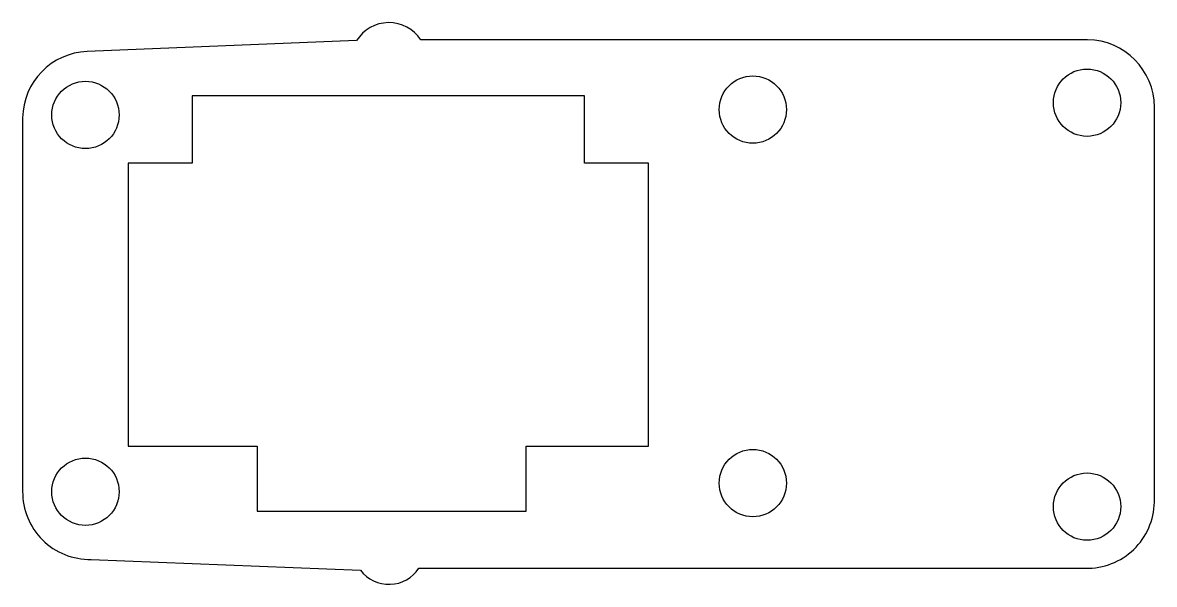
# Model space of a CAD drawing. Extents: x -2.8 to 47.7, y -4.1 to 20.9.
import ezdxf

# ---------------------------------------------------------------- set-up
doc = ezdxf.new("R2010")
doc.units = 0
doc.layers.get('0').update_dxf_attribs({"linetype": 'CONTINUOUS'})

msp = doc.modelspace()

# ---------------------------------------------------------------- linework, layer by layer
at = {"color": 7, "linetype": 'CONTINUOUS'}
for p, q in [((12.087, 20.1), (0.08, 19.619)), ((44.672, 20.134), (14.949, 20.134)), ((4.75, 17.634), (4.75, 14.634)), ((22.25, 17.634), (4.75, 17.634)), ((22.25, 14.634), (22.25, 17.634)), ((-2.8, 16.655), (-2.8, 0.013)), ((47.65, -0.466), (47.65, 17.134)), ((4.75, 14.634), (1.9, 14.634)), ((1.9, 14.634), (1.9, 2.034)), ((25.1, 14.634), (22.25, 14.634)), ((25.1, 2.034), (25.1, 14.634)), ((1.9, 2.034), (7.65, 2.034)), ((7.65, 2.034), (7.65, -0.866)), ((19.65, 2.034), (25.1, 2.034)), ((19.65, -0.866), (19.65, 2.034)), ((7.65, -0.866), (19.65, -0.866)), ((0.253, -3.019), (12.26, -3.5)), ((14.862, -3.409), (44.585, -3.409))]:
    msp.add_line(p, q, dxfattribs=at)
for centre in [(44.65, 17.334), (0, 16.788), (29.75, 17.027), (29.75, 0.383), (0, 0), (44.65, -0.666)]:
    msp.add_circle(centre, 1.5, dxfattribs=at)
for centre, radius, start, end in [((13.529, 19.201), 1.699, 33.3009, 148.0688), ((44.65, 17.134), 3, 359.9985, 89.5856), ((0.2, 16.621), 3, 92.2953, 179.3466), ((0.2, -0.019), 3, 179.3837, 271.0093), ((44.651, -0.41), 3, 268.7502, 358.927), ((13.529, -2.533), 1.595, 217.311, 326.6991)]:
    msp.add_arc(centre, radius, start, end, dxfattribs=at)

doc.saveas('drawing.dxf')
